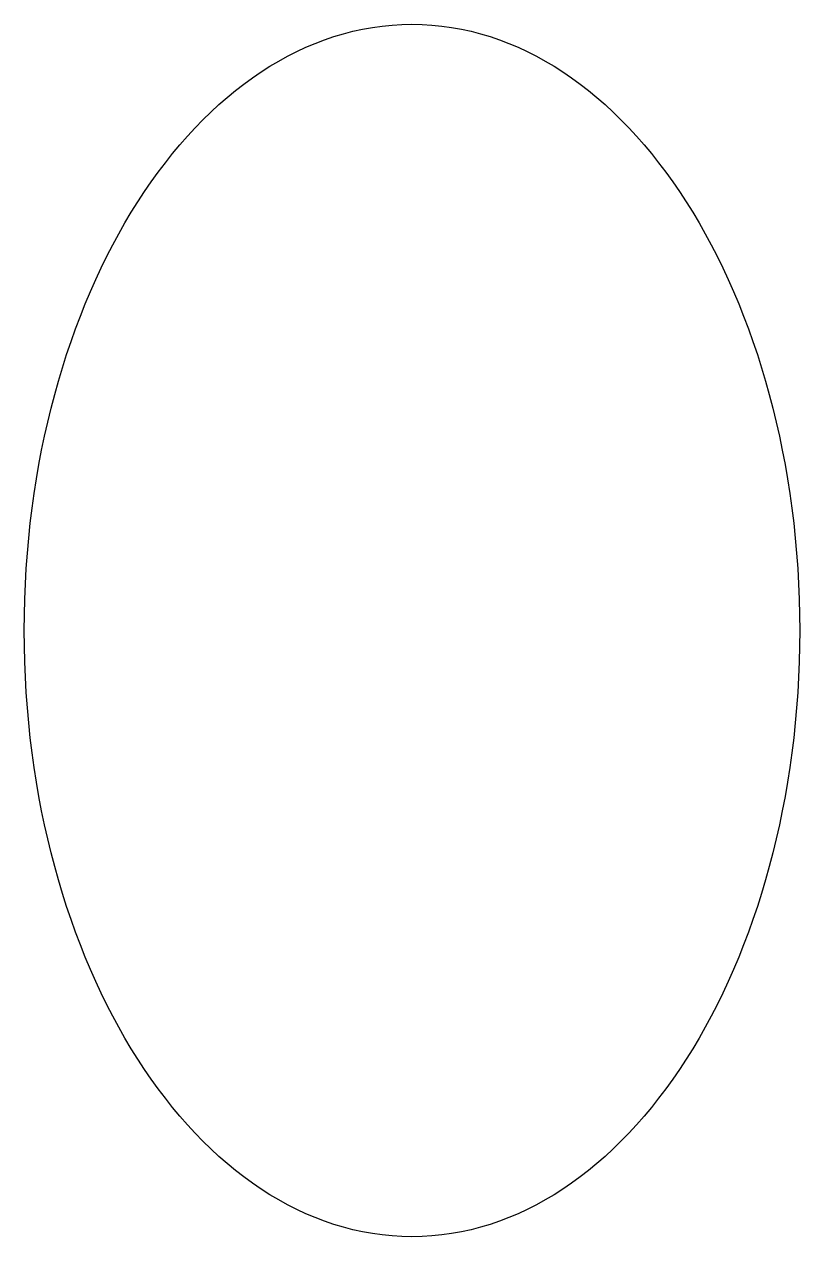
# Model space of a CAD drawing. Header units: millimetres. Extents: x 609.1 to 659.1, y 294.6 to 372.7.
import ezdxf

# ---------------------------------------------------------------- set-up
doc = ezdxf.new("R2010")
doc.units = ezdxf.units.MM
doc.header["$MEASUREMENT"] = 0

msp = doc.modelspace()

# ---------------------------------------------------------------- linework, layer by layer
msp.add_ellipse((634.096, 333.608), major_axis=(0, -39.051), ratio=0.640184)

doc.saveas('drawing.dxf')
